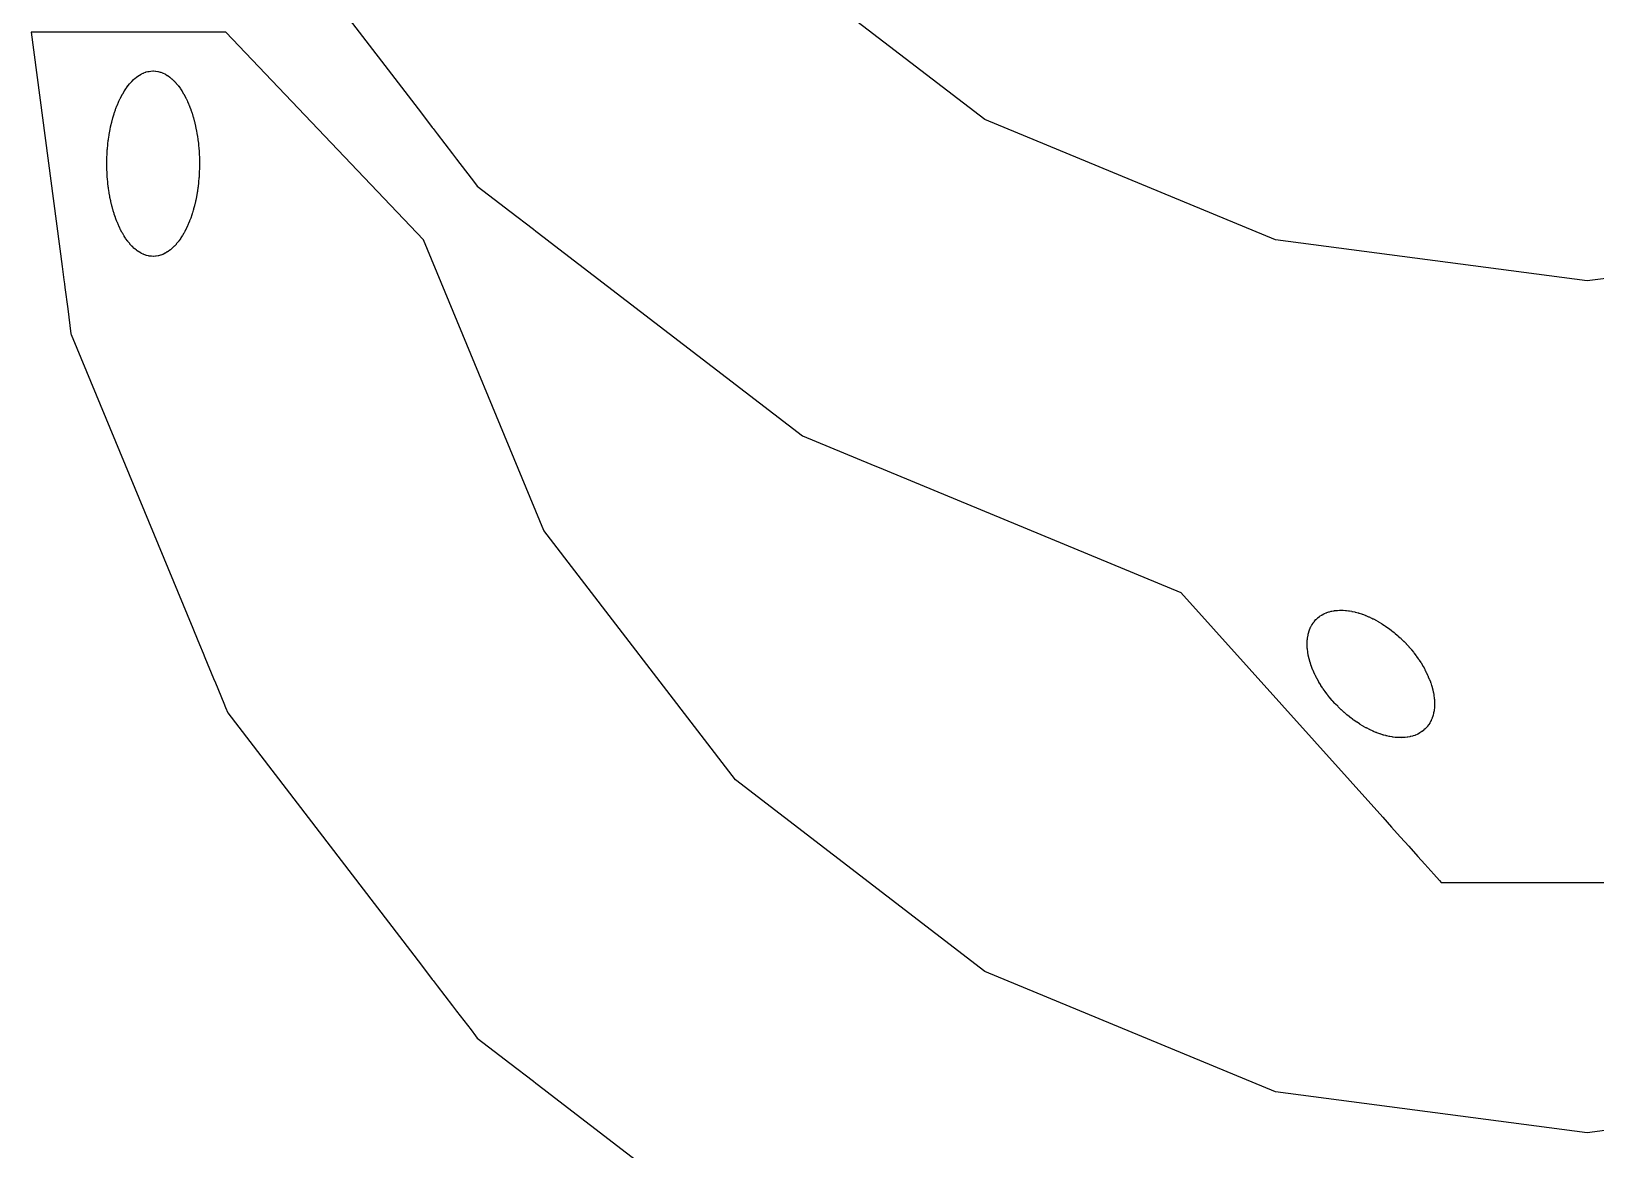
# Model space of a CAD drawing. Header units: metres. Extents: x 1 to 389, y 5 to 245.
# Drawn here: x 1.1 to 65.3, y 29 to 75 of the extents above; entities that cross this region are included whole.
import ezdxf

# ---------------------------------------------------------------- set-up
doc = ezdxf.new("R2010")
doc.units = ezdxf.units.M

msp = doc.modelspace()

# ---------------------------------------------------------------- linework, layer by layer
for p, q in [((9.14075, 81.9913), (17.0913, 71.6301)), ((40.2487, 71.3714), (29.9967, 79.2393)), ((9.06075, 74.9653), (1.06274, 74.9653)), ((1.06274, 74.9653), (2.33063, 65.3298)), ((17.1848, 66.4294), (9.06075, 74.9653)), ((5.67474, 73.2854), (5.68864, 73.2907)), ((5.68864, 73.2907), (5.75848, 73.3171)), ((5.75848, 73.3171), (5.76654, 73.3203)), ((5.76654, 73.3203), (5.77275, 73.3233)), ((5.77275, 73.3233), (5.78664, 73.3269)), ((5.78664, 73.3269), (5.85648, 73.344)), ((5.85648, 73.344), (5.86455, 73.3463)), ((5.86455, 73.3463), (5.87074, 73.3493)), ((5.87074, 73.3493), (5.87851, 73.3493)), ((5.87851, 73.3493), (5.88702, 73.3507)), ((5.88702, 73.3507), (5.90092, 73.3525)), ((5.90092, 73.3525), (5.97075, 73.3633)), ((5.97075, 73.3633), (6.05603, 73.3689)), ((6.05603, 73.3689), (6.06454, 73.3694)), ((6.06454, 73.3694), (6.07697, 73.3694)), ((6.07697, 73.3694), (6.08548, 73.3689)), ((6.08548, 73.3689), (6.17075, 73.3633)), ((6.17075, 73.3633), (6.18465, 73.3616)), ((6.18465, 73.3616), (6.263, 73.3493)), ((6.263, 73.3493), (6.27075, 73.3493)), ((6.27075, 73.3493), (6.35448, 73.3251)), ((6.35448, 73.3251), (6.36255, 73.3233)), ((6.36255, 73.3233), (6.36874, 73.3233)), ((6.36874, 73.3233), (6.38264, 73.318)), ((6.38264, 73.318), (6.45248, 73.2916)), ((6.45248, 73.2916), (6.46054, 73.2885)), ((6.46054, 73.2885), (6.46675, 73.2854)), ((4.95074, 72.6413), (4.95695, 72.6491)), ((4.95695, 72.6491), (4.96368, 72.6585)), ((4.96368, 72.6585), (4.97578, 72.6747)), ((4.97578, 72.6747), (5.03474, 72.7553)), ((5.03474, 72.7553), (5.03969, 72.7612)), ((5.03969, 72.7612), (5.0464, 72.7701)), ((5.0464, 72.7701), (5.10538, 72.8431)), ((5.10538, 72.8431), (5.11255, 72.8516)), ((5.11255, 72.8516), (5.11874, 72.8593)), ((5.11874, 72.8593), (5.1313, 72.8723)), ((5.1313, 72.8723), (5.19337, 72.9391)), ((5.19337, 72.9391), (5.20055, 72.9471)), ((5.20055, 72.9471), (5.2193, 72.9659)), ((5.2193, 72.9659), (5.28293, 73.0264)), ((5.28293, 73.0264), (5.29054, 73.0331)), ((5.29054, 73.0331), (5.30296, 73.0456)), ((5.30296, 73.0456), (5.31058, 73.0523)), ((5.31058, 73.0523), (5.32358, 73.063)), ((5.32358, 73.063), (5.38875, 73.1173)), ((5.38875, 73.1173), (5.40175, 73.1263)), ((5.40175, 73.1263), (5.46848, 73.1729)), ((5.46848, 73.1729), (5.47655, 73.1787)), ((5.47655, 73.1787), (5.48274, 73.1833)), ((5.48274, 73.1833), (5.48895, 73.1865)), ((5.48895, 73.1865), (5.51047, 73.199)), ((5.51047, 73.199), (5.57875, 73.2393)), ((5.57875, 73.2393), (5.59219, 73.2461)), ((5.59219, 73.2461), (5.66048, 73.2787)), ((5.66048, 73.2787), (5.66855, 73.2822)), ((5.66855, 73.2822), (5.67474, 73.2854)), ((6.46675, 73.2854), (6.48064, 73.2791)), ((6.48064, 73.2791), (6.55048, 73.2465)), ((6.55048, 73.2465), (6.55809, 73.2425)), ((6.55809, 73.2425), (6.56274, 73.2393)), ((6.56274, 73.2393), (6.57664, 73.2313)), ((6.57664, 73.2313), (6.64717, 73.1896)), ((6.64717, 73.1896), (6.65254, 73.1865)), ((6.65254, 73.1865), (6.65875, 73.1833)), ((6.65875, 73.1833), (6.66496, 73.1787)), ((6.66496, 73.1787), (6.67302, 73.1729)), ((6.67302, 73.1729), (6.68602, 73.1639)), ((6.68602, 73.1639), (6.75275, 73.1173)), ((6.75275, 73.1173), (6.76575, 73.1066)), ((6.76575, 73.1066), (6.83093, 73.0523)), ((6.83093, 73.0523), (6.83855, 73.0456)), ((6.83855, 73.0456), (6.84476, 73.0394)), ((6.84476, 73.0394), (6.85774, 73.0273)), ((6.85774, 73.0273), (6.92293, 72.9667)), ((6.92293, 72.9667), (6.9301, 72.9596)), ((6.9301, 72.9596), (6.93475, 72.9534)), ((6.93475, 72.9534), (6.94096, 72.9471)), ((6.94096, 72.9471), (6.94814, 72.9391)), ((6.94814, 72.9391), (7.01021, 72.8723)), ((7.01021, 72.8723), (7.02275, 72.8593)), ((7.02275, 72.8593), (7.08328, 72.7849)), ((7.08328, 72.7849), (7.09538, 72.7701)), ((7.09538, 72.7701), (7.10254, 72.7616)), ((7.10254, 72.7616), (7.10875, 72.7553)), ((7.10875, 72.7553), (7.1134, 72.7476)), ((7.1134, 72.7476), (7.12013, 72.7382)), ((7.12013, 72.7382), (7.17909, 72.6575)), ((7.17909, 72.6575), (7.19075, 72.6413)), ((4.59972, 71.9789), (4.64627, 72.0859)), ((4.64627, 72.0859), (4.65164, 72.0985)), ((4.65164, 72.0985), (4.65475, 72.1093)), ((4.65475, 72.1093), (4.66461, 72.1295)), ((4.66461, 72.1295), (4.71426, 72.2319)), ((4.71426, 72.2319), (4.72009, 72.244)), ((4.72009, 72.244), (4.72475, 72.2533)), ((4.72475, 72.2533), (4.78627, 72.3708)), ((4.78627, 72.3708), (4.7921, 72.3816)), ((4.7921, 72.3816), (4.79675, 72.3893)), ((4.79675, 72.3893), (4.80141, 72.3987)), ((4.80141, 72.3987), (4.81844, 72.4278)), ((4.81844, 72.4278), (4.87276, 72.5193)), ((4.87276, 72.5193), (4.87741, 72.5271)), ((4.87741, 72.5271), (4.88368, 72.5374)), ((4.88368, 72.5374), (4.89488, 72.5544)), ((4.89488, 72.5544), (4.95074, 72.6413)), ((7.19075, 72.6413), (7.24661, 72.5544)), ((7.24661, 72.5544), (7.25783, 72.5374)), ((7.25783, 72.5374), (7.2641, 72.5271)), ((7.2641, 72.5271), (7.26875, 72.5193)), ((7.26875, 72.5193), (7.32307, 72.4278)), ((7.32307, 72.4278), (7.3401, 72.3987)), ((7.3401, 72.3987), (7.34476, 72.3893)), ((7.34476, 72.3893), (7.39597, 72.2931)), ((7.39597, 72.2931), (7.40627, 72.2739)), ((7.40627, 72.2739), (7.41254, 72.2627)), ((7.41254, 72.2627), (7.41875, 72.2533)), ((7.41875, 72.2533), (7.4234, 72.244)), ((7.4234, 72.244), (7.42879, 72.2319)), ((7.42879, 72.2319), (7.4769, 72.1295)), ((7.4769, 72.1295), (7.48676, 72.1093)), ((7.48676, 72.1093), (7.52554, 72.0162)), ((7.52554, 72.0162), (7.53496, 71.9947)), ((4.37947, 71.314), (4.41362, 71.4381)), ((4.41362, 71.4381), (4.41765, 71.4529)), ((4.41765, 71.4529), (4.42075, 71.4653)), ((4.42075, 71.4653), (4.42838, 71.4891)), ((4.42838, 71.4891), (4.46561, 71.6086)), ((4.46561, 71.6086), (4.46965, 71.6225)), ((4.46965, 71.6225), (4.47275, 71.6333)), ((4.47275, 71.6333), (4.48082, 71.6567)), ((4.48082, 71.6567), (4.52116, 71.7746)), ((4.52116, 71.7746), (4.52565, 71.7885)), ((4.52565, 71.7885), (4.52875, 71.7993)), ((4.52875, 71.7993), (4.53772, 71.8213)), ((4.53772, 71.8213), (4.58272, 71.933)), ((4.58272, 71.933), (4.58765, 71.9465)), ((4.58765, 71.9465), (4.59074, 71.9574)), ((4.59074, 71.9574), (4.59972, 71.9789)), ((7.53496, 71.9947), (7.54117, 71.9792)), ((7.54117, 71.9792), (7.5461, 71.9667)), ((7.5461, 71.9667), (7.55075, 71.9574)), ((7.55075, 71.9574), (7.59421, 71.8441)), ((7.59421, 71.8441), (7.60272, 71.8217)), ((7.60272, 71.8217), (7.60809, 71.8087)), ((7.60809, 71.8087), (7.61275, 71.7993)), ((7.61275, 71.7993), (7.61586, 71.7885)), ((7.61586, 71.7885), (7.62033, 71.7746)), ((7.62033, 71.7746), (7.66069, 71.6567)), ((7.66069, 71.6567), (7.66875, 71.6333)), ((7.66875, 71.6333), (7.70599, 71.5123)), ((7.70599, 71.5123), (7.71317, 71.4886)), ((7.71317, 71.4886), (7.71765, 71.4747)), ((7.71765, 71.4747), (7.72075, 71.4653)), ((7.72075, 71.4653), (7.72386, 71.4529)), ((7.72386, 71.4529), (7.72789, 71.4381)), ((7.72789, 71.4381), (7.76202, 71.314)), ((17.0913, 71.6301), (17.5382, 71.0472)), ((52.1888, 66.4274), (40.2487, 71.3714)), ((4.23454, 70.5734), (4.25874, 70.7374)), ((4.25874, 70.7374), (4.26144, 70.7517)), ((4.26144, 70.7517), (4.26323, 70.7638)), ((4.26323, 70.7638), (4.28651, 70.8972)), ((4.28651, 70.8972), (4.28964, 70.9129)), ((4.28964, 70.9129), (4.29276, 70.9254)), ((4.29276, 70.9254), (4.29813, 70.9513)), ((4.29813, 70.9513), (4.32451, 71.0817)), ((4.32451, 71.0817), (4.32765, 71.0969)), ((4.32765, 71.0969), (4.33075, 71.1093)), ((4.33075, 71.1093), (4.33702, 71.1349)), ((4.33702, 71.1349), (4.36806, 71.2621)), ((4.36806, 71.2621), (4.3712, 71.2769)), ((4.3712, 71.2769), (4.37276, 71.2894)), ((4.37276, 71.2894), (4.37947, 71.314)), ((7.76202, 71.314), (7.76875, 71.2894)), ((7.76875, 71.2894), (7.79979, 71.1606)), ((7.79979, 71.1606), (7.80562, 71.135)), ((7.80562, 71.135), (7.8092, 71.1202)), ((7.8092, 71.1202), (7.81075, 71.1093)), ((7.81075, 71.1093), (7.81386, 71.0969)), ((7.81386, 71.0969), (7.81699, 71.0817)), ((7.81699, 71.0817), (7.84337, 70.9513)), ((7.84337, 70.9513), (7.84875, 70.9254)), ((7.84875, 70.9254), (7.87202, 70.7919)), ((7.87202, 70.7919), (7.87695, 70.765)), ((7.87695, 70.765), (7.87965, 70.7498)), ((7.87965, 70.7498), (7.88275, 70.7374)), ((7.88275, 70.7374), (7.88431, 70.7249)), ((7.88431, 70.7249), (7.88655, 70.7093)), ((17.5382, 71.0472), (17.5745, 70.9997)), ((17.5745, 70.9997), (17.739, 70.7853)), ((17.739, 70.7853), (18.369, 69.9646)), ((4.17854, 69.9856), (4.18719, 70.1414)), ((4.18719, 70.1414), (4.18875, 70.1553)), ((4.18875, 70.1553), (4.19144, 70.1831)), ((4.19144, 70.1831), (4.20541, 70.3228)), ((4.20541, 70.3228), (4.2072, 70.3389)), ((4.2072, 70.3389), (4.20876, 70.3513)), ((4.20876, 70.3513), (4.21188, 70.3787)), ((4.21188, 70.3787), (4.2274, 70.5168)), ((4.2274, 70.5168), (4.2283, 70.5271)), ((4.2283, 70.5271), (4.2292, 70.5329)), ((4.2292, 70.5329), (4.2323, 70.5578)), ((4.2323, 70.5578), (4.23454, 70.5734)), ((7.88655, 70.7093), (7.91075, 70.5453)), ((7.91075, 70.5453), (7.92783, 70.4072)), ((7.92783, 70.4072), (7.93007, 70.3898)), ((7.93007, 70.3898), (7.93141, 70.3799)), ((7.93141, 70.3799), (7.93275, 70.3638)), ((7.93275, 70.3638), (7.93275, 70.3513)), ((7.93275, 70.3513), (7.93585, 70.3389)), ((7.93585, 70.3389), (7.93675, 70.3322)), ((7.93675, 70.3322), (7.93765, 70.3228)), ((7.93765, 70.3228), (7.95006, 70.1831)), ((7.95006, 70.1831), (7.95274, 70.1553)), ((7.95274, 70.1553), (7.95454, 70.1276)), ((7.95454, 70.1276), (7.96385, 69.9863)), ((4.16475, 69.5593), (4.16521, 69.5876)), ((4.16475, 69.5469), (4.16475, 69.5593)), ((4.16521, 69.5303), (4.16475, 69.5469)), ((4.16521, 69.5876), (4.1683, 69.7288)), ((4.1683, 69.3891), (4.16521, 69.5303)), ((4.1683, 69.7288), (4.16875, 69.7454)), ((4.16875, 69.7718), (4.1692, 69.7879)), ((4.16875, 69.7454), (4.16875, 69.7718)), ((4.1692, 69.7879), (4.17055, 69.8161)), ((4.17055, 69.8161), (4.17674, 69.9574)), ((4.17674, 69.9574), (4.17854, 69.9856)), ((7.96385, 69.9863), (7.96475, 69.9698)), ((7.96475, 69.9698), (7.96475, 69.9574)), ((7.96475, 69.9574), (7.97096, 69.8161)), ((7.97096, 69.8161), (7.97231, 69.7879)), ((7.97231, 69.7879), (7.97275, 69.7718)), ((7.97275, 69.7718), (7.97275, 69.7594)), ((7.97275, 69.7594), (7.97586, 69.6181)), ((7.9763, 69.5303), (7.97321, 69.3891)), ((7.97586, 69.6181), (7.9763, 69.5899)), ((7.9763, 69.5899), (7.97675, 69.5868)), ((7.97675, 69.5469), (7.9763, 69.5303)), ((7.97675, 69.5868), (7.97675, 69.5469)), ((18.369, 69.9646), (18.5414, 69.7398)), ((18.5414, 69.7398), (19.1328, 68.969)), ((4.16875, 69.3613), (4.1683, 69.3891)), ((4.16875, 69.3474), (4.16875, 69.3613)), ((4.1692, 69.3304), (4.16875, 69.3474)), ((4.1754, 69.1891), (4.1692, 69.3304)), ((4.17674, 69.1613), (4.1754, 69.1891)), ((4.18451, 69.0201), (4.17674, 69.1613)), ((4.18631, 68.9923), (4.18451, 69.0201)), ((4.18719, 68.9758), (4.18631, 68.9923)), ((4.19031, 68.9509), (4.18719, 68.9758)), ((4.19209, 68.9348), (4.19031, 68.9509)), ((4.20607, 68.7951), (4.19209, 68.9348)), ((4.20876, 68.7673), (4.20607, 68.7951)), ((7.93765, 68.7959), (7.93585, 68.7798)), ((7.94034, 68.8237), (7.93765, 68.7959)), ((7.95274, 68.9633), (7.94034, 68.8237)), ((7.9543, 68.9758), (7.95274, 68.9633)), ((7.9552, 68.9923), (7.9543, 68.9758)), ((7.95699, 69.0201), (7.9552, 68.9923)), ((7.96475, 69.1613), (7.95699, 69.0201)), ((7.96565, 69.1904), (7.96475, 69.1738)), ((7.96475, 69.1738), (7.96475, 69.1613)), ((7.96654, 69.2186), (7.96565, 69.1904)), ((7.97275, 69.3613), (7.96654, 69.2186)), ((7.97321, 69.3891), (7.97275, 69.3613)), ((19.1328, 68.969), (19.314, 68.733)), ((4.2274, 68.6015), (4.20876, 68.7673)), ((4.2292, 68.5858), (4.2274, 68.6015)), ((4.2323, 68.5609), (4.2292, 68.5858)), ((4.23454, 68.5453), (4.2323, 68.5609)), ((4.25874, 68.3813), (4.23454, 68.5453)), ((4.26186, 68.3705), (4.25874, 68.3813)), ((4.26454, 68.3553), (4.26186, 68.3705)), ((4.28783, 68.2202), (4.26454, 68.3553)), ((4.29276, 68.1933), (4.28783, 68.2202)), ((4.2943, 68.1825), (4.29276, 68.1933)), ((4.297, 68.1673), (4.2943, 68.1825)), ((4.32492, 68.0353), (4.297, 68.1673)), ((7.84875, 68.1933), (7.82237, 68.063)), ((7.85185, 68.2058), (7.84875, 68.1933)), ((7.855, 68.2215), (7.85185, 68.2058)), ((7.85948, 68.2479), (7.855, 68.2215)), ((7.86414, 68.2789), (7.85948, 68.2479)), ((7.88275, 68.3813), (7.86414, 68.2789)), ((7.88431, 68.3938), (7.88275, 68.3813)), ((7.88655, 68.4099), (7.88431, 68.3938)), ((7.89058, 68.4368), (7.88655, 68.4099)), ((7.91075, 68.5733), (7.89058, 68.4383)), ((7.89058, 68.4383), (7.89058, 68.4368)), ((7.91231, 68.5858), (7.91075, 68.5733)), ((7.91409, 68.6015), (7.91231, 68.5858)), ((7.91589, 68.6131), (7.91409, 68.6015)), ((7.91724, 68.6292), (7.91589, 68.6131)), ((7.93275, 68.7673), (7.91724, 68.6292)), ((7.93585, 68.7798), (7.93275, 68.7673)), ((19.314, 68.733), (19.3907, 68.6333)), ((19.3907, 68.6333), (20.3224, 67.9181)), ((4.33075, 68.0094), (4.32492, 68.0353)), ((4.36179, 67.8805), (4.33075, 68.0094)), ((4.36806, 67.855), (4.36179, 67.8805)), ((4.3712, 67.8402), (4.36806, 67.855)), ((4.37276, 67.8293), (4.3712, 67.8402)), ((4.37585, 67.8185), (4.37276, 67.8293)), ((4.37766, 67.8118), (4.37585, 67.8185)), ((4.37988, 67.8042), (4.37766, 67.8118)), ((4.41403, 67.68), (4.37988, 67.8042)), ((4.42075, 67.6553), (4.41403, 67.68)), ((4.42386, 67.6429), (4.42075, 67.6553)), ((4.42833, 67.6286), (4.42386, 67.6429)), ((4.46558, 67.5076), (4.42833, 67.6286)), ((4.47275, 67.4834), (4.46558, 67.5076)), ((7.67589, 67.5101), (7.67186, 67.4958)), ((7.6835, 67.5343), (7.67589, 67.5101)), ((7.72075, 67.6553), (7.6835, 67.5343)), ((7.72386, 67.6662), (7.72075, 67.6553)), ((7.72789, 67.6806), (7.72386, 67.6662)), ((7.7346, 67.7052), (7.72789, 67.6806)), ((7.76875, 67.8293), (7.7346, 67.7052)), ((7.77031, 67.8402), (7.76875, 67.8293)), ((7.7739, 67.855), (7.77031, 67.8402)), ((7.77971, 67.8805), (7.7739, 67.855)), ((7.81075, 68.0094), (7.77971, 67.8805)), ((7.81386, 68.0218), (7.81075, 68.0094)), ((7.82237, 68.063), (7.81386, 68.0218)), ((20.3224, 67.9181), (20.7256, 67.6086)), ((20.7256, 67.6086), (21.6953, 66.8652)), ((4.52116, 67.3437), (4.47275, 67.4834)), ((4.52385, 67.336), (4.52116, 67.3437)), ((4.52875, 67.3214), (4.52385, 67.336)), ((4.5334, 67.3089), (4.52875, 67.3214)), ((4.53879, 67.2955), (4.5334, 67.3089)), ((4.58224, 67.1838), (4.53879, 67.2955)), ((4.59074, 67.1613), (4.58224, 67.1838)), ((4.59541, 67.152), (4.59074, 67.1613)), ((4.60034, 67.1395), (4.59541, 67.152)), ((4.64534, 67.0309), (4.60034, 67.1395)), ((4.65475, 67.0094), (4.64534, 67.0309)), ((4.70441, 66.9069), (4.65475, 67.0094)), ((4.71426, 66.8868), (4.70441, 66.9069)), ((4.72009, 66.8747), (4.71426, 66.8868)), ((4.73523, 66.8444), (4.72009, 66.8747)), ((7.41875, 66.8654), (7.36598, 66.7676)), ((7.4234, 66.8747), (7.41875, 66.8654)), ((7.42879, 66.8868), (7.4234, 66.8747)), ((7.43864, 66.9069), (7.42879, 66.8868)), ((7.48676, 67.0094), (7.43864, 66.9069)), ((7.49615, 67.0309), (7.48676, 67.0094)), ((7.54117, 67.1395), (7.49615, 67.0309)), ((7.5461, 67.152), (7.54117, 67.1395)), ((7.55075, 67.1613), (7.5461, 67.152)), ((7.55385, 67.1722), (7.55075, 67.1613)), ((7.55879, 67.1852), (7.55385, 67.1722)), ((7.56775, 67.2081), (7.55879, 67.1852)), ((7.61275, 67.3214), (7.56775, 67.2081)), ((7.65916, 67.4606), (7.61275, 67.3214)), ((7.66409, 67.474), (7.65916, 67.4606)), ((7.66875, 67.4834), (7.66409, 67.474)), ((7.67186, 67.4958), (7.66875, 67.4834)), ((21.6953, 66.8652), (21.8017, 66.783)), ((4.78645, 66.7466), (4.73523, 66.8444)), ((4.79675, 66.7274), (4.78645, 66.7466)), ((4.80141, 66.7196), (4.79675, 66.7274)), ((4.80768, 66.7088), (4.80141, 66.7196)), ((4.8201, 66.6871), (4.80768, 66.7088)), ((4.862, 66.6157), (4.8201, 66.6871)), ((4.86871, 66.6045), (4.862, 66.6157)), ((4.87276, 66.5974), (4.86871, 66.6045)), ((4.87741, 66.5896), (4.87276, 66.5974)), ((4.88368, 66.5797), (4.87741, 66.5896)), ((4.93954, 66.4944), (4.88368, 66.5797)), ((4.95074, 66.4774), (4.93954, 66.4944)), ((5.00972, 66.3967), (4.95074, 66.4774)), ((5.02138, 66.3805), (5.00972, 66.3967)), ((5.02855, 66.3716), (5.02138, 66.3805)), ((5.03474, 66.3654), (5.02855, 66.3716)), ((5.03941, 66.3576), (5.03474, 66.3654)), ((5.04613, 66.3486), (5.03941, 66.3576)), ((5.10666, 66.2741), (5.04613, 66.3486)), ((5.11874, 66.2594), (5.10666, 66.2741)), ((5.1313, 66.2459), (5.11874, 66.2594)), ((5.19337, 66.1776), (5.1313, 66.2459)), ((7.01021, 66.2459), (6.94814, 66.1776)), ((7.02275, 66.2594), (7.01021, 66.2459)), ((7.03485, 66.2741), (7.02275, 66.2594)), ((7.09538, 66.3486), (7.03485, 66.2741)), ((7.10875, 66.3654), (7.09538, 66.3486)), ((7.12013, 66.3805), (7.10875, 66.3654)), ((7.13177, 66.3967), (7.12013, 66.3805)), ((7.19075, 66.4774), (7.13177, 66.3967)), ((7.1954, 66.4851), (7.19075, 66.4774)), ((7.20213, 66.495), (7.1954, 66.4851)), ((7.21289, 66.512), (7.20213, 66.495)), ((7.26875, 66.5974), (7.21289, 66.512)), ((7.27951, 66.6157), (7.26875, 66.5974)), ((7.33382, 66.7073), (7.27951, 66.6157)), ((7.3401, 66.718), (7.33382, 66.7073)), ((7.35524, 66.7483), (7.3401, 66.718)), ((7.36598, 66.7676), (7.35524, 66.7483)), ((22.1308, 54.4913), (17.1848, 66.4294)), ((21.8017, 66.783), (22.1434, 66.5205)), ((22.1434, 66.5205), (22.3875, 66.3334)), ((22.3875, 66.3334), (32.7487, 58.3813)), ((64.9987, 64.7413), (52.1888, 66.4274)), ((77.8107, 66.4274), (64.9987, 64.7413)), ((5.20055, 66.17), (5.19337, 66.1776)), ((5.20676, 66.1653), (5.20055, 66.17)), ((5.21141, 66.1591), (5.20676, 66.1653)), ((5.21902, 66.1515), (5.21141, 66.1591)), ((5.29675, 66.0793), (5.21902, 66.1515)), ((5.30296, 66.0747), (5.29675, 66.0793)), ((5.32358, 66.0577), (5.30296, 66.0747)), ((5.38875, 66.0033), (5.32358, 66.0577)), ((5.39496, 65.9987), (5.38875, 66.0033)), ((5.40257, 65.9929), (5.39496, 65.9987)), ((5.41602, 65.9835), (5.40257, 65.9929)), ((5.48274, 65.9353), (5.41602, 65.9835)), ((5.48895, 65.9323), (5.48274, 65.9353)), ((5.49658, 65.9278), (5.48895, 65.9323)), ((5.51047, 65.9197), (5.49658, 65.9278)), ((5.57875, 65.8793), (5.51047, 65.9197)), ((5.59219, 65.8726), (5.57875, 65.8793)), ((5.66048, 65.84), (5.59219, 65.8726)), ((5.66855, 65.836), (5.66048, 65.84)), ((5.67474, 65.8313), (5.66855, 65.836)), ((5.68095, 65.8298), (5.67474, 65.8313)), ((5.68903, 65.8271), (5.68095, 65.8298)), ((5.77275, 65.7973), (5.68903, 65.8271)), ((5.77896, 65.7943), (5.77275, 65.7973)), ((5.78703, 65.792), (5.77896, 65.7943)), ((5.80092, 65.7884), (5.78703, 65.792)), ((5.87074, 65.7713), (5.80092, 65.7884)), ((5.87851, 65.7698), (5.87074, 65.7713)), ((5.90092, 65.7662), (5.87851, 65.7698)), ((5.97075, 65.7554), (5.90092, 65.7662)), ((5.97696, 65.7554), (5.97075, 65.7554)), ((5.98503, 65.7549), (5.97696, 65.7554)), ((5.99936, 65.754), (5.98503, 65.7549)), ((6.07076, 65.7493), (5.99936, 65.754)), ((6.07697, 65.7493), (6.07076, 65.7493)), ((6.08548, 65.7498), (6.07697, 65.7493)), ((6.17075, 65.7554), (6.08548, 65.7498)), ((6.17696, 65.7554), (6.17075, 65.7554)), ((6.18503, 65.7567), (6.17696, 65.7554)), ((6.19937, 65.7589), (6.18503, 65.7567)), ((6.27075, 65.7713), (6.19937, 65.7589)), ((6.27696, 65.7713), (6.27075, 65.7713)), ((6.28502, 65.7731), (6.27696, 65.7713)), ((6.36874, 65.7973), (6.28502, 65.7731)), ((6.37495, 65.7989), (6.36874, 65.7973)), ((6.38303, 65.8016), (6.37495, 65.7989)), ((6.46675, 65.8313), (6.38303, 65.8016)), ((6.47296, 65.836), (6.46675, 65.8313)), ((6.49446, 65.8468), (6.47296, 65.836)), ((6.56274, 65.8793), (6.49446, 65.8468)), ((6.57664, 65.8874), (6.56274, 65.8793)), ((6.65254, 65.9323), (6.57664, 65.8874)), ((6.65875, 65.9353), (6.65254, 65.9323)), ((6.66496, 65.94), (6.65875, 65.9353)), ((6.66765, 65.9422), (6.66496, 65.94)), ((6.67302, 65.9458), (6.66765, 65.9422)), ((6.68602, 65.9552), (6.67302, 65.9458)), ((6.75275, 66.0033), (6.68602, 65.9552)), ((6.75896, 66.008), (6.75275, 66.0033)), ((6.76703, 66.0143), (6.75896, 66.008)), ((6.77957, 66.025), (6.76703, 66.0143)), ((6.84476, 66.0793), (6.77957, 66.025)), ((6.85097, 66.084), (6.84476, 66.0793)), ((6.85858, 66.0912), (6.85097, 66.084)), ((6.87112, 66.1033), (6.85858, 66.0912)), ((6.93475, 66.1653), (6.87112, 66.1033)), ((6.94096, 66.17), (6.93475, 66.1653)), ((6.94455, 66.1736), (6.94096, 66.17)), ((6.94814, 66.1776), (6.94455, 66.1736)), ((2.33063, 65.3298), (2.40155, 64.7915)), ((2.40155, 64.7915), (2.4225, 64.6289)), ((2.4225, 64.6289), (2.44266, 64.477)), ((2.44266, 64.477), (2.55917, 63.5937)), ((2.55917, 63.5937), (2.69316, 62.576)), ((2.69316, 62.576), (2.69675, 62.5473)), ((2.69675, 62.5473), (7.69688, 50.4769)), ((32.7487, 58.3813), (34.4351, 57.6832)), ((34.4351, 57.6832), (35.5597, 57.217)), ((35.5597, 57.217), (36.0703, 57.0057)), ((36.0703, 57.0057), (36.2386, 56.9362)), ((36.2386, 56.9362), (48.3047, 51.9393)), ((29.9967, 44.2393), (22.1308, 54.4913)), ((48.3047, 51.9393), (56.5997, 42.7043)), ((53.7968, 50.7673), (53.8543, 50.8304)), ((53.8543, 50.8304), (53.8601, 50.8367)), ((53.8601, 50.8367), (53.8647, 50.8414)), ((53.8647, 50.8414), (53.8751, 50.8508)), ((53.8751, 50.8508), (53.9263, 50.8989)), ((53.9263, 50.8989), (53.9368, 50.9093)), ((53.9368, 50.9093), (53.9481, 50.9169)), ((53.9481, 50.9169), (54.0056, 50.9604)), ((54.0056, 50.9604), (54.0168, 50.9693)), ((54.0168, 50.9693), (54.0289, 50.977)), ((54.0289, 50.977), (54.0894, 51.0158)), ((54.0894, 51.0158), (54.0956, 51.0189)), ((54.0956, 51.0189), (54.1028, 51.0233)), ((54.1028, 51.0233), (54.1789, 51.0642)), ((54.1789, 51.0642), (54.1851, 51.0673)), ((54.1851, 51.0673), (54.1927, 51.0714)), ((54.1927, 51.0714), (54.2066, 51.0772)), ((54.2066, 51.0772), (54.2749, 51.1067)), ((54.2749, 51.1067), (54.2811, 51.1098)), ((54.2811, 51.1098), (54.2888, 51.1133)), ((54.2888, 51.1133), (54.2965, 51.1149)), ((54.2965, 51.1149), (54.3046, 51.1176)), ((54.3046, 51.1176), (54.376, 51.1424)), ((54.376, 51.1424), (54.3907, 51.1474)), ((54.3907, 51.1474), (54.4055, 51.1509)), ((54.4055, 51.1509), (54.48, 51.1711)), ((54.48, 51.1711), (54.4878, 51.1711)), ((54.4878, 51.1711), (54.4967, 51.1733)), ((54.4967, 51.1733), (54.512, 51.1765)), ((54.512, 51.1765), (54.5974, 51.1936)), ((54.5974, 51.1936), (54.6068, 51.1953)), ((54.6068, 51.1953), (54.6224, 51.1971)), ((54.6224, 51.1971), (54.7031, 51.2049)), ((54.7031, 51.2049), (54.7094, 51.2065)), ((54.7094, 51.2065), (54.7188, 51.2074)), ((54.7188, 51.2074), (54.7358, 51.2083)), ((54.7358, 51.2083), (54.8196, 51.2129)), ((54.8196, 51.2129), (54.8289, 51.2129)), ((54.8289, 51.2129), (54.8387, 51.2133)), ((54.8387, 51.2133), (54.8558, 51.2133)), ((54.8558, 51.2133), (54.9427, 51.2118)), ((54.9427, 51.2118), (54.9489, 51.2118)), ((54.9489, 51.2118), (54.9588, 51.2113)), ((54.9588, 51.2113), (54.9767, 51.2104)), ((54.9767, 51.2104), (55.0667, 51.2058)), ((55.0667, 51.2058), (55.0744, 51.2042)), ((55.0744, 51.2042), (55.0847, 51.2034)), ((55.0847, 51.2034), (55.1027, 51.2016)), ((55.1027, 51.2016), (55.1927, 51.1907)), ((55.1927, 51.1907), (55.2005, 51.1907)), ((55.2005, 51.1907), (55.2108, 51.1893)), ((55.2108, 51.1893), (55.2296, 51.1858)), ((55.2296, 51.1858), (55.3227, 51.1687)), ((55.3227, 51.1687), (55.3304, 51.1671)), ((55.3304, 51.1671), (55.3408, 51.1653)), ((55.3408, 51.1653), (55.3596, 51.1609)), ((55.3596, 51.1609), (55.4542, 51.1407)), ((55.4542, 51.1407), (55.4635, 51.1376)), ((55.4635, 51.1376), (55.4747, 51.1353)), ((55.4747, 51.1353), (55.5882, 51.1056)), ((55.5882, 51.1056), (55.5975, 51.1025)), ((55.5975, 51.1025), (55.6087, 51.0993)), ((55.6087, 51.0993), (55.6165, 51.0963)), ((55.6165, 51.0963), (55.6277, 51.0927)), ((55.6277, 51.0927), (55.7239, 51.0616)), ((55.7239, 51.0616), (55.7521, 51.0522)), ((55.7521, 51.0522), (55.7633, 51.0482)), ((55.7633, 51.0482), (55.8788, 51.0053)), ((55.8788, 51.0053), (55.8881, 51.0007)), ((55.8881, 51.0007), (55.8993, 50.9958)), ((55.8993, 50.9958), (56.0148, 50.9473)), ((56.0148, 50.9473), (56.0345, 50.9388)), ((56.0345, 50.9388), (56.1322, 50.8938)), ((56.1322, 50.8938), (56.1416, 50.8907)), ((56.1416, 50.8907), (56.1528, 50.8853)), ((56.1528, 50.8853), (56.1931, 50.8652)), ((56.1931, 50.8652), (56.2124, 50.8553)), ((56.2124, 50.8553), (56.2698, 50.8258)), ((56.2698, 50.8258), (56.2908, 50.8154)), ((56.2908, 50.8154), (56.31, 50.8046)), ((56.31, 50.8046), (56.4062, 50.7518)), ((7.69688, 50.4769), (7.75143, 50.3453)), ((7.75143, 50.3453), (7.97742, 49.7989)), ((53.5134, 50.115), (53.5274, 50.1926)), ((53.5274, 50.1926), (53.5307, 50.2094)), ((53.5307, 50.2094), (53.5348, 50.2241)), ((53.5348, 50.2241), (53.5556, 50.3076)), ((53.5556, 50.3076), (53.5587, 50.3154)), ((53.5587, 50.3154), (53.5632, 50.3297)), ((53.5632, 50.3297), (53.5865, 50.4011)), ((53.5865, 50.4011), (53.5892, 50.4091)), ((53.5892, 50.4091), (53.5908, 50.4153)), ((53.5908, 50.4153), (53.5939, 50.4216)), ((53.5939, 50.4216), (53.5974, 50.4296)), ((53.5974, 50.4296), (53.6328, 50.5114)), ((53.6328, 50.5114), (53.6395, 50.5243)), ((53.6395, 50.5243), (53.6736, 50.5895)), ((53.6736, 50.5895), (53.6777, 50.5967)), ((53.6777, 50.5967), (53.6808, 50.6013)), ((53.6808, 50.6013), (53.6839, 50.6076)), ((53.6839, 50.6076), (53.6883, 50.6147)), ((53.6883, 50.6147), (53.6955, 50.6259)), ((53.6955, 50.6259), (53.696, 50.6268)), ((53.696, 50.6268), (53.7348, 50.6873)), ((53.7348, 50.6873), (53.7437, 50.6985)), ((53.7437, 50.6985), (53.7872, 50.756)), ((53.7872, 50.756), (53.7894, 50.7596)), ((53.7894, 50.7596), (53.7921, 50.7627)), ((53.7921, 50.7627), (53.7968, 50.7673)), ((56.4062, 50.7518), (56.4156, 50.7456)), ((56.4156, 50.7456), (56.4268, 50.7393)), ((56.4268, 50.7393), (56.4457, 50.728)), ((56.4457, 50.728), (56.5419, 50.669)), ((56.5419, 50.669), (56.5607, 50.6573)), ((56.5607, 50.6573), (56.6762, 50.5847)), ((56.6762, 50.5847), (56.684, 50.577)), ((56.684, 50.577), (56.6947, 50.5694)), ((56.6947, 50.5694), (56.7041, 50.5647)), ((56.7041, 50.5647), (56.7153, 50.5571)), ((56.7153, 50.5571), (56.8099, 50.4903)), ((56.8099, 50.4903), (56.8288, 50.4773)), ((56.8288, 50.4773), (56.9402, 50.3956)), ((56.9402, 50.3956), (56.948, 50.3879)), ((56.948, 50.3879), (56.9588, 50.3793)), ((56.9588, 50.3793), (56.9771, 50.365)), ((56.9771, 50.365), (57.0702, 50.2921)), ((57.0702, 50.2921), (57.078, 50.2859)), ((57.078, 50.2859), (57.0887, 50.2773)), ((57.0887, 50.2773), (57.1062, 50.2621)), ((57.1062, 50.2621), (57.1947, 50.1861)), ((57.1947, 50.1861), (57.2025, 50.1783)), ((57.2025, 50.1783), (57.2128, 50.1693)), ((57.2128, 50.1693), (57.2221, 50.1631)), ((57.2221, 50.1631), (57.2324, 50.1542)), ((57.2324, 50.1542), (57.3193, 50.075)), ((7.97742, 49.7989), (8.1244, 49.4444)), ((53.4908, 49.8673), (53.4963, 49.9677)), ((53.4908, 49.8477), (53.4908, 49.8673)), ((53.4923, 49.7624), (53.4908, 49.8477)), ((53.4928, 49.7453), (53.4923, 49.7624)), ((53.4974, 49.6553), (53.4928, 49.7453)), ((53.4963, 49.9677), (53.4967, 49.9776)), ((53.4967, 49.9854), (53.4983, 49.9916)), ((53.4967, 49.9776), (53.4967, 49.9854)), ((53.4979, 49.6522), (53.4974, 49.6553)), ((53.4987, 49.6379), (53.4979, 49.6522)), ((53.4983, 49.9916), (53.4992, 50.001)), ((53.4992, 49.6271), (53.4987, 49.6379)), ((53.4992, 50.001), (53.5014, 50.0171)), ((53.5023, 49.6116), (53.4992, 49.6271)), ((53.5014, 50.0171), (53.5108, 50.0993)), ((53.5036, 49.6013), (53.5023, 49.6116)), ((53.513, 49.5113), (53.5036, 49.6013)), ((53.5108, 50.0993), (53.5134, 50.115)), ((53.5148, 49.4933), (53.513, 49.5113)), ((57.3193, 50.075), (57.3367, 50.0593)), ((57.3367, 50.0593), (57.3538, 50.0428)), ((57.3538, 50.0428), (57.4376, 49.9605)), ((57.4376, 49.9605), (57.4469, 49.9528)), ((57.4469, 49.9528), (57.4568, 49.9433)), ((57.4568, 49.9433), (57.4645, 49.934)), ((57.4645, 49.934), (57.4739, 49.9242)), ((57.4739, 49.9242), (57.5546, 49.8404)), ((57.5546, 49.8404), (57.5649, 49.8296)), ((57.5649, 49.8296), (57.5708, 49.8233)), ((57.5708, 49.8233), (57.6499, 49.7349)), ((57.6499, 49.7349), (57.6571, 49.7273)), ((57.6571, 49.7273), (57.666, 49.7174)), ((57.666, 49.7174), (57.675, 49.7071)), ((57.675, 49.7071), (57.6828, 49.6993)), ((57.6828, 49.6993), (57.698, 49.6819)), ((57.698, 49.6819), (57.774, 49.5934)), ((57.774, 49.5934), (57.783, 49.5831)), ((57.783, 49.5831), (57.7908, 49.5753)), ((57.7908, 49.5753), (57.8637, 49.4838)), ((8.1244, 49.4444), (8.19598, 49.2721)), ((8.19598, 49.2721), (8.5546, 48.4061)), ((53.5179, 49.484), (53.5148, 49.4933)), ((53.5201, 49.4733), (53.5179, 49.484)), ((53.5356, 49.3817), (53.5201, 49.4733)), ((53.5374, 49.3728), (53.5356, 49.3817)), ((53.5388, 49.3633), (53.5374, 49.3728)), ((53.5605, 49.2687), (53.5388, 49.3633)), ((53.565, 49.2499), (53.5605, 49.2687)), ((53.5672, 49.2387), (53.565, 49.2499)), ((53.5688, 49.2293), (53.5672, 49.2387)), ((53.5719, 49.2216), (53.5688, 49.2293)), ((53.575, 49.2108), (53.5719, 49.2216)), ((53.6014, 49.1162), (53.575, 49.2108)), ((53.6068, 49.0974), (53.6014, 49.1162)), ((53.6083, 49.088), (53.6068, 49.0974)), ((53.6114, 49.0777), (53.6083, 49.088)), ((53.6119, 49.0768), (53.6114, 49.0777)), ((53.6429, 48.9806), (53.6119, 49.0768)), ((53.6488, 48.9613), (53.6429, 48.9806)), ((53.6519, 48.952), (53.6488, 48.9613)), ((53.6559, 48.9408), (53.6519, 48.952)), ((53.6987, 48.8253), (53.6559, 48.9408)), ((57.8637, 49.4838), (57.878, 49.4659)), ((57.878, 49.4659), (57.8866, 49.4547)), ((57.8866, 49.4547), (57.8927, 49.4453)), ((57.8927, 49.4453), (57.9626, 49.3538)), ((57.9626, 49.3538), (57.9765, 49.3359)), ((57.9765, 49.3359), (57.9845, 49.3247)), ((57.9845, 49.3247), (57.9908, 49.3154)), ((57.9908, 49.3154), (58.0575, 49.2207)), ((58.0575, 49.2207), (58.0705, 49.2019)), ((58.0705, 49.2019), (58.0781, 49.1911)), ((58.0781, 49.1911), (58.0827, 49.1833)), ((58.0827, 49.1833), (58.089, 49.174)), ((58.089, 49.174), (58.093, 49.1682)), ((58.093, 49.1682), (58.0961, 49.1628)), ((58.0961, 49.1628), (58.1582, 49.0682)), ((58.1582, 49.0682), (58.1707, 49.0493)), ((58.1707, 49.0493), (58.2282, 48.9516)), ((58.2282, 48.9516), (58.2466, 48.9211)), ((58.2466, 48.9211), (58.2527, 48.9133)), ((58.2527, 48.9133), (58.3071, 48.8156)), ((8.5546, 48.4061), (8.6284, 48.2281)), ((8.6284, 48.2281), (8.9736, 47.3947)), ((53.7407, 48.7291), (53.6987, 48.8253)), ((53.7492, 48.7099), (53.7407, 48.7291)), ((53.7536, 48.6987), (53.7492, 48.7099)), ((53.7568, 48.6893), (53.7536, 48.6987)), ((53.7614, 48.68), (53.7568, 48.6893)), ((53.7668, 48.6684), (53.7614, 48.68)), ((53.8102, 48.5706), (53.7668, 48.6684)), ((53.8188, 48.5513), (53.8102, 48.5706)), ((53.8286, 48.5321), (53.8188, 48.5513)), ((53.8783, 48.4343), (53.8286, 48.5321)), ((53.8841, 48.4231), (53.8783, 48.4343)), ((53.8887, 48.4153), (53.8841, 48.4231)), ((53.8934, 48.406), (53.8887, 48.4153)), ((53.8997, 48.3948), (53.8934, 48.406)), ((53.954, 48.2986), (53.8997, 48.3948)), ((53.9648, 48.2793), (53.954, 48.2986)), ((53.971, 48.27), (53.9648, 48.2793)), ((53.9781, 48.2584), (53.971, 48.27)), ((54.0356, 48.1622), (53.9781, 48.2584)), ((58.3071, 48.8156), (58.3241, 48.7851)), ((58.3241, 48.7851), (58.3288, 48.7773)), ((58.3288, 48.7773), (58.3334, 48.768)), ((58.3334, 48.768), (58.3392, 48.7568)), ((58.3392, 48.7568), (58.3889, 48.6591)), ((58.3889, 48.6591), (58.3988, 48.6393)), ((58.3988, 48.6393), (58.4422, 48.5416)), ((58.4422, 48.5416), (58.4512, 48.5223)), ((58.4512, 48.5223), (58.4561, 48.5107)), ((58.4561, 48.5107), (58.4608, 48.5013)), ((58.4608, 48.5013), (58.4639, 48.4936)), ((58.4639, 48.4936), (58.4683, 48.4828)), ((58.4683, 48.4828), (58.5102, 48.3851)), ((58.5102, 48.3851), (58.5188, 48.3653)), ((58.5188, 48.3653), (58.5544, 48.2691)), ((58.5544, 48.2691), (58.5562, 48.2646)), ((58.5562, 48.2646), (58.5657, 48.2387)), ((58.5657, 48.2387), (58.5688, 48.2293)), ((58.5688, 48.2293), (58.6038, 48.1206)), ((54.0468, 48.1433), (54.0356, 48.1622)), ((54.053, 48.134), (54.0468, 48.1433)), ((54.0561, 48.1296), (54.053, 48.134)), ((54.0601, 48.1228), (54.0561, 48.1296)), ((54.1222, 48.0282), (54.0601, 48.1228)), ((54.141, 48), (54.1222, 48.0282)), ((54.1486, 47.9888), (54.141, 48)), ((54.2267, 47.8754), (54.1486, 47.9888)), ((54.2966, 47.7822), (54.2267, 47.8754)), ((54.3105, 47.7639), (54.2966, 47.7822)), ((54.3185, 47.7531), (54.3105, 47.7639)), ((54.331, 47.7376), (54.3185, 47.7531)), ((54.3395, 47.7268), (54.331, 47.7376)), ((54.4247, 47.6203), (54.3395, 47.7268)), ((54.4288, 47.6153), (54.4247, 47.6203)), ((54.435, 47.6076), (54.4288, 47.6153)), ((54.4435, 47.5973), (54.435, 47.6076)), ((54.5195, 47.5088), (54.4435, 47.5973)), ((58.6038, 48.1206), (58.6056, 48.1143)), ((58.6056, 48.1143), (58.6092, 48.1031)), ((58.6092, 48.1031), (58.6107, 48.0954)), ((58.6107, 48.0954), (58.6371, 47.9991)), ((58.6371, 47.9991), (58.6425, 47.9799)), ((58.6425, 47.9799), (58.6456, 47.9691)), ((58.6456, 47.9691), (58.6488, 47.9613)), ((58.6488, 47.9613), (58.6503, 47.9536)), ((58.6503, 47.9536), (58.6525, 47.9428)), ((58.6525, 47.9428), (58.6743, 47.8482)), ((58.6743, 47.8482), (58.6788, 47.8293)), ((58.6788, 47.8293), (58.6943, 47.7362)), ((58.6943, 47.7362), (58.6974, 47.7179)), ((58.6974, 47.7179), (58.6974, 47.7174)), ((58.6974, 47.7174), (58.6996, 47.7067)), ((58.6996, 47.7067), (58.7028, 47.6973)), ((58.7028, 47.6973), (58.7121, 47.6073)), ((58.7121, 47.6073), (58.7139, 47.5894)), ((58.7139, 47.5894), (58.7152, 47.5791)), ((58.7152, 47.5791), (58.7183, 47.5636)), ((8.9736, 47.3947), (9.04933, 47.2123)), ((9.04933, 47.2123), (9.14075, 46.9913)), ((9.14075, 46.9913), (17.0913, 36.6301)), ((54.5348, 47.4913), (54.5195, 47.5088)), ((54.5425, 47.4836), (54.5348, 47.4913)), ((54.5515, 47.4733), (54.5425, 47.4836)), ((54.6306, 47.3848), (54.5515, 47.4733)), ((54.6468, 47.3673), (54.6306, 47.3848)), ((54.653, 47.3596), (54.6468, 47.3673)), ((54.7462, 47.2664), (54.653, 47.3596)), ((54.7628, 47.2493), (54.7462, 47.2664)), ((54.7804, 47.2317), (54.7628, 47.2493)), ((54.8642, 47.1495), (54.7804, 47.2317)), ((54.8808, 47.1333), (54.8642, 47.1495)), ((54.8901, 47.1271), (54.8808, 47.1333)), ((54.9004, 47.1182), (54.8901, 47.1271)), ((54.9873, 47.0375), (54.9004, 47.1182)), ((55.0047, 47.0213), (54.9873, 47.0375)), ((55.0125, 47.0136), (55.0047, 47.0213)), ((55.0228, 47.0046), (55.0125, 47.0136)), ((55.1113, 46.9286), (55.0228, 47.0046)), ((58.6868, 46.9834), (58.6681, 46.9073)), ((58.6899, 46.9986), (58.6868, 46.9834)), ((58.7054, 47.0762), (58.6899, 46.9986)), ((58.7072, 47.0856), (58.7054, 47.0762)), ((58.7088, 47.0934), (58.7072, 47.0856)), ((58.7097, 47.1105), (58.7088, 47.1011)), ((58.7088, 47.1011), (58.7088, 47.0934)), ((58.7114, 47.1262), (58.7097, 47.1105)), ((58.7207, 47.2054), (58.7114, 47.1262)), ((58.7183, 47.5636), (58.7188, 47.5533)), ((58.7188, 47.5533), (58.7234, 47.4648)), ((58.7216, 47.2224), (58.7207, 47.2054)), ((58.7263, 47.3077), (58.7216, 47.2224)), ((58.7234, 47.4648), (58.7247, 47.4473)), ((58.7247, 47.4473), (58.7263, 47.3604)), ((58.7263, 47.3604), (58.7267, 47.343)), ((58.7267, 47.3176), (58.7263, 47.3077)), ((58.7267, 47.343), (58.7267, 47.3176)), ((55.1288, 46.9133), (55.1113, 46.9286)), ((55.1381, 46.9071), (55.1288, 46.9133)), ((55.1488, 46.8991), (55.1381, 46.9071)), ((55.2373, 46.8277), (55.1488, 46.8991)), ((55.2404, 46.8261), (55.2373, 46.8277)), ((55.2588, 46.8113), (55.2404, 46.8261)), ((55.2665, 46.8051), (55.2588, 46.8113)), ((55.3704, 46.7272), (55.2665, 46.8051)), ((55.3887, 46.7133), (55.3704, 46.7272)), ((55.4076, 46.7003), (55.3887, 46.7133)), ((55.5022, 46.6336), (55.4076, 46.7003)), ((55.5116, 46.629), (55.5022, 46.6336)), ((55.5228, 46.6214), (55.5116, 46.629)), ((55.5305, 46.6151), (55.5228, 46.6214)), ((55.5413, 46.608), (55.5305, 46.6151)), ((55.6375, 46.5459), (55.5413, 46.608)), ((55.6568, 46.5333), (55.6375, 46.5459)), ((55.6645, 46.5271), (55.6568, 46.5333)), ((55.6757, 46.5204), (55.6645, 46.5271)), ((55.7719, 46.463), (55.6757, 46.5204)), ((55.7908, 46.4513), (55.7719, 46.463)), ((55.8001, 46.4467), (55.7908, 46.4513)), ((55.8117, 46.4404), (55.8001, 46.4467)), ((55.9095, 46.3861), (55.8117, 46.4404)), ((55.9288, 46.3754), (55.9095, 46.3861)), ((55.9365, 46.3707), (55.9288, 46.3754)), ((55.9477, 46.3653), (55.9365, 46.3707)), ((55.9531, 46.3622), (55.9477, 46.3653)), ((56.0509, 46.3141), (55.9531, 46.3622)), ((56.0648, 46.3073), (56.0509, 46.3141)), ((56.084, 46.2984), (56.0648, 46.3073)), ((56.1818, 46.2534), (56.084, 46.2984)), ((58.2911, 46.2928), (58.2807, 46.2833)), ((58.3423, 46.3409), (58.2911, 46.2928)), ((58.3632, 46.3618), (58.3423, 46.3409)), ((58.3731, 46.3721), (58.3632, 46.3618)), ((58.4228, 46.4233), (58.3731, 46.3721)), ((58.4259, 46.4296), (58.4228, 46.4233)), ((58.4303, 46.4363), (58.4259, 46.4296)), ((58.4393, 46.4475), (58.4303, 46.4363)), ((58.4828, 46.5033), (58.4393, 46.4475)), ((58.4859, 46.5096), (58.4828, 46.5033)), ((58.4903, 46.5167), (58.4859, 46.5096)), ((58.5291, 46.5773), (58.4903, 46.5167)), ((58.5368, 46.5893), (58.5291, 46.5773)), ((58.543, 46.6006), (58.5368, 46.5893)), ((58.5439, 46.6019), (58.543, 46.6006)), ((58.5781, 46.6655), (58.5439, 46.6019)), ((58.5816, 46.6731), (58.5781, 46.6655)), ((58.5879, 46.6856), (58.5816, 46.6731)), ((58.5892, 46.6887), (58.5879, 46.6856)), ((58.5914, 46.6936), (58.5892, 46.6887)), ((58.6268, 46.7753), (58.5914, 46.6936)), ((58.6317, 46.7897), (58.6268, 46.7753)), ((58.655, 46.8626), (58.6317, 46.7897)), ((58.6572, 46.8711), (58.655, 46.8626)), ((58.6588, 46.8773), (58.6572, 46.8711)), ((58.6619, 46.8836), (58.6588, 46.8773)), ((58.6646, 46.8921), (58.6619, 46.8836)), ((58.6681, 46.9073), (58.6646, 46.8921)), ((56.1911, 46.2487), (56.1818, 46.2534)), ((56.2028, 46.2433), (56.1911, 46.2487)), ((56.2121, 46.2402), (56.2028, 46.2433)), ((56.2233, 46.2358), (56.2121, 46.2402)), ((56.3195, 46.1939), (56.2233, 46.2358)), ((56.3387, 46.1853), (56.3195, 46.1939)), ((56.3465, 46.1823), (56.3387, 46.1853)), ((56.3577, 46.1782), (56.3465, 46.1823)), ((56.4747, 46.1373), (56.3577, 46.1782)), ((56.494, 46.1311), (56.4747, 46.1373)), ((56.5902, 46.0985), (56.494, 46.1311)), ((56.598, 46.0969), (56.5902, 46.0985)), ((56.6181, 46.0902), (56.598, 46.0969)), ((56.6293, 46.0867), (56.6181, 46.0902)), ((56.7239, 46.0603), (56.6293, 46.0867)), ((56.7428, 46.0553), (56.7239, 46.0603)), ((56.7521, 46.0538), (56.7428, 46.0553)), ((56.7633, 46.0516), (56.7521, 46.0538)), ((56.8579, 46.0298), (56.7633, 46.0516)), ((56.8768, 46.0253), (56.8579, 46.0298)), ((56.8844, 46.024), (56.8768, 46.0253)), ((56.8951, 46.0222), (56.8844, 46.024)), ((56.9867, 46.0067), (56.8951, 46.0222)), ((57.0068, 46.0033), (56.9867, 46.0067)), ((57.0145, 46.0018), (57.0068, 46.0033)), ((57.0248, 46.0005), (57.0145, 46.0018)), ((57.1148, 45.9896), (57.0248, 46.0005)), ((57.1328, 45.9874), (57.1148, 45.9896)), ((57.1507, 45.986), (57.1328, 45.9874)), ((57.2391, 45.9814), (57.1507, 45.986)), ((57.2484, 45.9798), (57.2391, 45.9814)), ((57.2588, 45.9793), (57.2484, 45.9798)), ((57.2748, 45.9793), (57.2588, 45.9793)), ((57.3633, 45.9778), (57.2748, 45.9793)), ((57.3808, 45.9773), (57.3633, 45.9778)), ((57.3885, 45.9789), (57.3808, 45.9773)), ((57.3979, 45.9798), (57.3885, 45.9789)), ((57.4538, 45.9814), (57.3979, 45.9798)), ((57.4817, 45.9829), (57.4538, 45.9814)), ((57.4987, 45.9834), (57.4817, 45.9829)), ((57.505, 45.9849), (57.4987, 45.9834)), ((57.5144, 45.9863), (57.505, 45.9849)), ((57.5966, 45.9956), (57.5144, 45.9863)), ((57.6127, 45.9973), (57.5966, 45.9956)), ((57.619, 45.9973), (57.6127, 45.9973)), ((57.6279, 45.9987), (57.619, 45.9973)), ((57.7055, 46.0142), (57.6279, 45.9987)), ((57.7207, 46.0173), (57.7055, 46.0142)), ((57.7285, 46.0189), (57.7207, 46.0173)), ((57.7375, 46.0211), (57.7285, 46.0189)), ((57.8288, 46.0453), (57.7375, 46.0211)), ((57.835, 46.0469), (57.8288, 46.0453)), ((57.843, 46.0491), (57.835, 46.0469)), ((57.9144, 46.0724), (57.843, 46.0491)), ((57.9288, 46.0773), (57.9144, 46.0724)), ((57.935, 46.082), (57.9288, 46.0773)), ((57.9426, 46.0856), (57.935, 46.082)), ((58.0109, 46.1135), (57.9426, 46.0856)), ((58.0247, 46.1194), (58.0109, 46.1135)), ((58.031, 46.1229), (58.0247, 46.1198)), ((58.0247, 46.1198), (58.0247, 46.1194)), ((58.0386, 46.1265), (58.031, 46.1229)), ((58.1147, 46.1673), (58.0386, 46.1265)), ((58.121, 46.1705), (58.1147, 46.1673)), ((58.1281, 46.1749), (58.121, 46.1705)), ((58.2054, 46.2265), (58.1281, 46.1749)), ((58.2121, 46.2314), (58.2054, 46.2265)), ((58.2695, 46.2748), (58.2121, 46.2314)), ((58.2807, 46.2833), (58.2695, 46.2748)), ((40.2487, 36.3714), (29.9967, 44.2393)), ((56.5997, 42.7043), (56.9562, 42.3067)), ((56.9562, 42.3067), (57.0681, 42.1827)), ((57.0681, 42.1827), (57.3279, 41.8931)), ((57.3279, 41.8931), (57.6656, 41.5171)), ((57.6656, 41.5171), (58.0401, 41.1005)), ((58.0401, 41.1005), (58.3244, 40.784)), ((58.3244, 40.784), (58.6981, 40.3676)), ((58.6981, 40.3676), (58.9337, 40.1056)), ((58.9337, 40.1056), (58.9987, 40.0333)), ((58.9987, 40.0333), (70.9987, 40.0333)), ((17.0913, 36.6301), (17.5382, 36.0472)), ((17.5382, 36.0472), (17.5745, 35.9997)), ((52.1888, 31.4274), (40.2487, 36.3714)), ((17.5745, 35.9997), (17.739, 35.7853)), ((17.739, 35.7853), (18.369, 34.9646)), ((18.369, 34.9646), (18.5414, 34.7398)), ((18.5414, 34.7398), (19.1328, 33.969)), ((19.1328, 33.969), (19.314, 33.733)), ((19.314, 33.733), (19.3907, 33.6333)), ((19.3907, 33.6333), (20.3224, 32.9181)), ((20.3224, 32.9181), (20.7256, 32.6086)), ((20.7256, 32.6086), (21.6953, 31.8652)), ((21.6953, 31.8652), (21.8017, 31.783)), ((21.8017, 31.783), (22.1434, 31.5205)), ((22.1434, 31.5205), (22.3875, 31.3334)), ((22.3875, 31.3334), (32.7487, 23.3813)), ((64.9987, 29.7413), (52.1888, 31.4274)), ((77.8107, 31.4274), (64.9987, 29.7413))]:
    msp.add_line(p, q)

doc.saveas('drawing.dxf')
